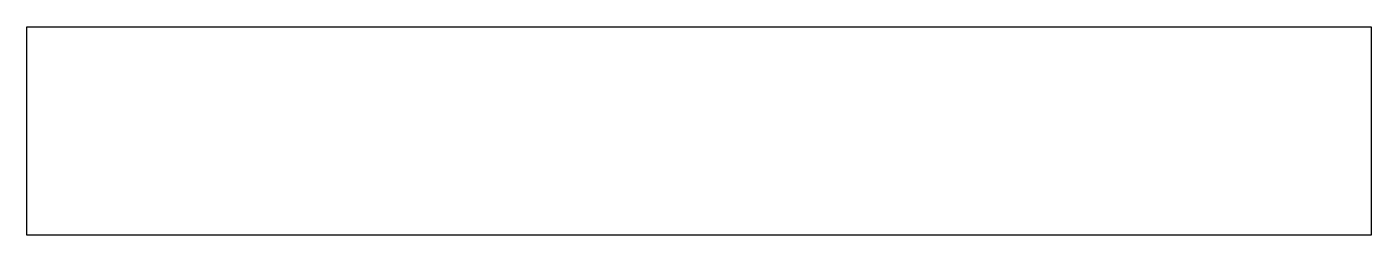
# Model space of a CAD drawing. Header units: metres. Extents: x -18.5 to 13.8, y -1.1 to 46.5.
# Drawn here: x -18.55 to 13.75, y 41.5 to 46.5 of the extents above.
import ezdxf

# ---------------------------------------------------------------- set-up
doc = ezdxf.new("R2010")
doc.units = ezdxf.units.M

msp = doc.modelspace()

# ---------------------------------------------------------------- linework, layer by layer
for p, q in [((-18.55, 46.473), (-18.55, 46.5)), ((-18.55, 46.5), (-18.412, 46.5)), ((-18.55, 46.437), (-18.55, 46.473)), ((-18.55, 46.433), (-18.55, 46.437)), ((-18.55, 46.426), (-18.55, 46.433)), ((-18.55, 46.416), (-18.55, 46.426)), ((-18.55, 46.403), (-18.55, 46.416)), ((-18.55, 45.966), (-18.55, 46.403)), ((-18.412, 46.5), (-17.451, 46.5)), ((-17.451, 46.5), (-17.328, 46.5)), ((-17.328, 46.5), (-17.165, 46.5)), ((-17.165, 46.5), (-16.965, 46.5)), ((-16.965, 46.5), (-16.739, 46.5)), ((-16.965, 46.5), (-16.965, 46.5)), ((-16.739, 46.5), (-16.516, 46.5)), ((-16.516, 46.5), (-16.336, 46.5)), ((-16.336, 46.5), (-16.236, 46.5)), ((-16.236, 46.5), (7.511, 46.5)), ((7.511, 46.5), (7.851, 46.5)), ((7.851, 46.5), (12.656, 46.5)), ((12.656, 46.5), (12.707, 46.5)), ((12.707, 46.5), (12.807, 46.5)), ((12.807, 46.5), (12.937, 46.5)), ((12.937, 46.5), (13.073, 46.5)), ((13.073, 46.5), (13.194, 46.5)), ((13.194, 46.5), (13.289, 46.5)), ((13.289, 46.5), (13.357, 46.5)), ((13.357, 46.5), (13.399, 46.5)), ((13.399, 46.5), (13.42, 46.5)), ((13.42, 46.5), (13.75, 46.5)), ((13.75, 46.5), (13.75, 45.966)), ((-18.55, 41.947), (-18.55, 45.966)), ((13.75, 45.966), (13.75, 41.5)), ((-18.55, 41.5), (-18.55, 41.947)), ((-18.297, 41.5), (-18.55, 41.5)), ((-18.255, 41.5), (-18.297, 41.5)), ((-18.205, 41.5), (-18.255, 41.5)), ((-18.15, 41.5), (-18.205, 41.5)), ((-18.1, 41.5), (-18.15, 41.5)), ((-18.067, 41.5), (-18.1, 41.5)), ((12.408, 41.5), (-18.067, 41.5)), ((12.463, 41.5), (12.408, 41.5)), ((13.523, 41.5), (12.463, 41.5)), ((13.538, 41.5), (13.523, 41.5)), ((13.564, 41.5), (13.538, 41.5)), ((13.595, 41.5), (13.564, 41.5)), ((13.625, 41.5), (13.595, 41.5)), ((13.65, 41.5), (13.625, 41.5)), ((13.668, 41.5), (13.65, 41.5)), ((13.75, 41.5), (13.668, 41.5))]:
    msp.add_line(p, q)

doc.saveas('drawing.dxf')
